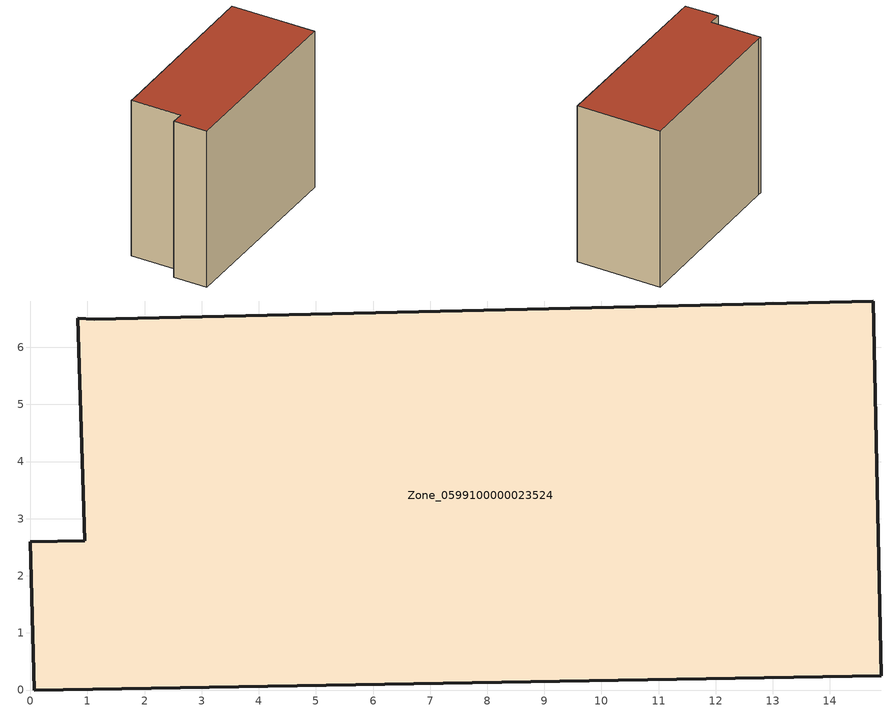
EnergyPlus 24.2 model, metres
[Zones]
Zone_0599100000023524
 floor ground (C_G): 14.76,6.81 14.9,0.25 0.07,0 0,2.6 0.95,2.61 0.83,6.51 1.12,6.49 z0
 wall outside (C_F): 14.9,0.25 14.76,6.81 1.12,6.49 0.83,6.51 0.95,2.61 0,2.6 0.07,0 14.9,0.25 z0:12.68
 roof outside (C_R): 0.07,0 14.9,0.25 14.76,6.81 1.12,6.49 0.83,6.51 0.95,2.61 0,2.6 z12.68
[BUILDING]
Pand.0599100000023524: North Axis=0; Terrain=City; Loads Convergence Tolerance Value=0.04; Temperature Convergence Tolerance Value=0.4; Solar Distribution=FullExterior; Maximum Number of Warmup Days=25; Minimum Number of Warmup Days=1
[Site:Location]
Rotterdam.The.Hague.AP_ZH_NLD Design_Conditions: Latitude=51.96; Longitude=4.45; Time Zone=1; Elevation=-4.5
[SITE:GROUNDTEMPERATURE:BUILDINGSURFACE]
18, 18, 18, 18, 18, 18, 18, 18, 18, 18, 18, 18
[MATERIAL] Thermal Absorptance=0.9; Solar Absorptance=0.7; Visible Absorptance=0.7
Name | Roughness | Thickness | Conductivity | Density | Specific Heat
G.TI.1946 | MediumSmooth | 0.15 | 1 | 540 | 1210
F.TI.1946 | Rough | 0.3 | 0.857143 | 1920 | 840
R.TI.1946 | MediumRough | 0.2 | 0.1 | 1500 | 1000
[CONSTRUCTION]
C_G: G.TI.1946
C_F: F.TI.1946
C_R: R.TI.1946
[ZONE]
Zone_0599100000023524: Type=1; Multiplier=1; Ceiling Height=Autocalculate; Volume=Autocalculate; Floor Area=autocalculate; Part of Total Floor Area=Yes
[ZONEINFILTRATION:DESIGNFLOWRATE]
Infil_Zone_0599100000023524: Zone or ZoneList or Space or SpaceList=Zone_0599100000023524; Schedule=AlwaysOn; Design Flow Rate Calculation Method=Flow/Area; Flow Rate per Floor Area=0.003; Constant Term Coefficient=1; Temperature Term Coefficient=0; Velocity Term Coefficient=0; Velocity Squared Term Coefficient=0
[HVACTEMPLATE:ZONE:IDEALLOADSAIRSYSTEM]
Zone_0599100000023524: Maximum Heating Supply Air Temperature=50; Minimum Cooling Supply Air Temperature=13; Maximum Heating Supply Air Humidity Ratio=0.0156; Minimum Cooling Supply Air Humidity Ratio=0.0077; Heating Limit=NoLimit; Cooling Limit=NoLimit; Dehumidification Control Type=ConstantSensibleHeatRatio; Cooling Sensible Heat Ratio=0.7; Dehumidification Setpoint=60; Humidification Control Type=None; Humidification Setpoint=30; Outdoor Air Method=None; Outdoor Air Flow Rate per Person=0.00944; Outdoor Air Flow Rate per Zone Floor Area=0; Outdoor Air Flow Rate per Zone=0; Demand Controlled Ventilation Type=None; Outdoor Air Economizer Type=NoEconomizer; Heat Recovery Type=None; Sensible Heat Recovery Effectiveness=0.7; Latent Heat Recovery Effectiveness=0.65
[ZONECONTROL:THERMOSTAT]
ThermostatControl_Zone_0599100000023524: Zone or ZoneList=Zone_0599100000023524; Control Type Schedule=DualSetpointControlType; Control 1=Thermostat_Zone_0599100000023524; Temperature Difference Between Cutout And Setpoint=0
[THERMOSTATSETPOINT:DUALSETPOINT]
Thermostat_Zone_0599100000023524: Heating Setpoint Temperature Schedule=HeatingSetpoint_Zone_0599100000023524; Cooling Setpoint Temperature Schedule=CoolingSetpoint_Zone_0599100000023524
[SCHEDULE:COMPACT]
HeatingSetpoint_Zone_0599100000023524: Through: 12/31, For: AllDays, Until: 24:00, 21
CoolingSetpoint_Zone_0599100000023524: Through: 12/31, For: AllDays, Until: 24:00, 24
DualSetpointControlType: Through: 12/31, For: AllDays, Until: 24:00, 4
AlwaysOn: Through: 12/31, For: AllDays, Until: 24:00, 1
